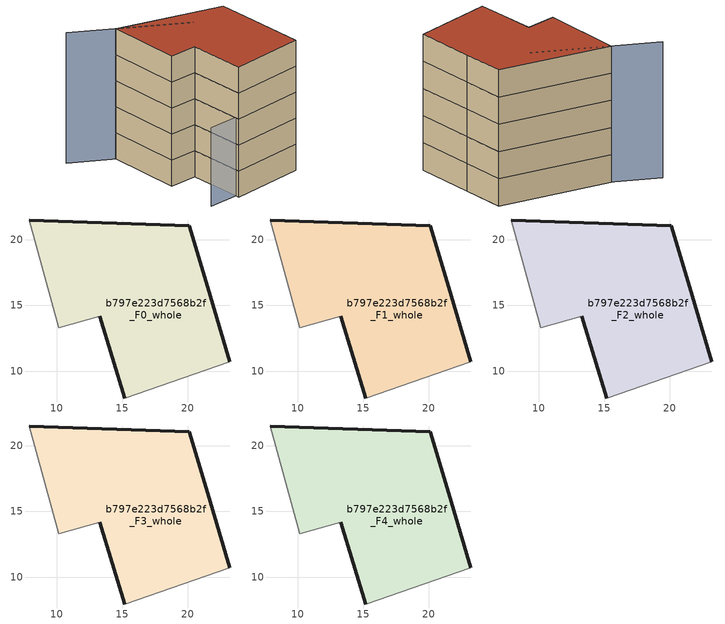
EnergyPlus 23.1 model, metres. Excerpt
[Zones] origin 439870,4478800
b797e223d7568b2f_F0_whole
 floor ground (EU_floor_Construction): 20.13,21.09 21.41,16.78 23.19,10.73 15.19,7.95 13.29,14.19 10.17,13.31 7.93,21.51 z0
 wall outside (EU_wall_Construction): 13.29,14.19 15.19,7.95 / 23.19,10.73 21.41,16.78 20.13,21.09 7.93,21.51 z0:3
 wall adiabatic (EU_wall_Construction): 7.93,21.51 10.17,13.31 13.29,14.19 / 15.19,7.95 23.19,10.73 z0:3
b797e223d7568b2f_F1_whole
 floor to b797e223d7568b2f_F0_whole (EU_floor_Construction): 20.13,21.09 21.41,16.78 23.19,10.73 15.19,7.95 13.29,14.19 10.17,13.31 7.93,21.51 z3
 wall outside (EU_wall_Construction): 13.29,14.19 15.19,7.95 / 23.19,10.73 21.41,16.78 20.13,21.09 7.93,21.51 z3:6
 wall adiabatic (EU_wall_Construction): 7.93,21.51 10.17,13.31 13.29,14.19 / 15.19,7.95 23.19,10.73 z3:6
b797e223d7568b2f_F2_whole
 floor to b797e223d7568b2f_F1_whole (EU_floor_Construction): 20.13,21.09 21.41,16.78 23.19,10.73 15.19,7.95 13.29,14.19 10.17,13.31 7.93,21.51 z6
 wall outside (EU_wall_Construction): 13.29,14.19 15.19,7.95 / 23.19,10.73 21.41,16.78 20.13,21.09 7.93,21.51 z6:9
 wall adiabatic (EU_wall_Construction): 7.93,21.51 10.17,13.31 13.29,14.19 / 15.19,7.95 23.19,10.73 z6:9
b797e223d7568b2f_F3_whole
 floor to b797e223d7568b2f_F2_whole (EU_floor_Construction): 20.13,21.09 21.41,16.78 23.19,10.73 15.19,7.95 13.29,14.19 10.17,13.31 7.93,21.51 z9
 wall outside (EU_wall_Construction): 13.29,14.19 15.19,7.95 / 23.19,10.73 21.41,16.78 20.13,21.09 7.93,21.51 z9:12
 wall adiabatic (EU_wall_Construction): 7.93,21.51 10.17,13.31 13.29,14.19 / 15.19,7.95 23.19,10.73 z9:12
b797e223d7568b2f_F4_whole
 floor to b797e223d7568b2f_F3_whole (EU_floor_Construction): 20.13,21.09 21.41,16.78 23.19,10.73 15.19,7.95 13.29,14.19 10.17,13.31 7.93,21.51 z12
 wall outside (EU_wall_Construction): 13.29,14.19 15.19,7.95 / 23.19,10.73 21.41,16.78 20.13,21.09 7.93,21.51 z12:15
 wall adiabatic (EU_wall_Construction): 7.93,21.51 10.17,13.31 13.29,14.19 / 15.19,7.95 23.19,10.73 z12:15
 roof outside (EU_roof_Construction): 23.19,10.73 21.41,16.78 20.13,21.09 7.93,21.51 10.17,13.31 13.29,14.19 15.19,7.95 z15
shading: 11.75,7.43 23.19,10.73 z0:9; 2.96,23 15.68,19.18 z0:15
[Building]
EU S2 Campaign: North Axis=0; Terrain=City; Solar Distribution=FullExterior
[Site:Location]
Madrid: Latitude=40.5; Longitude=-3.5; Time Zone=1; Elevation=609
[SizingPeriod:WeatherFileDays]
AnnualSizingPeriod: Begin Month=1; Begin Day of Month=1; End Month=12; End Day of Month=31; Day of Week for Start Day=Monday; Use Weather File Daylight Saving Period=No; Use Weather File Rain and Snow Indicators=No
[MATERIAL]
EU_InternalMass_Material: Roughness=MediumRough; Thickness=0.1; Conductivity=1; Density=1800; Specific Heat=900; Thermal Absorptance=0.9; Solar Absorptance=0.7; Visible Absorptance=0.7
[MATERIAL:NOMASS] Roughness=MediumRough; Thermal Absorptance=0.9; Solar Absorptance=0.7; Visible Absorptance=0.7
Name | Thermal Resistance
EU_wall_NoMass | 0.609216
EU_roof_NoMass | 0.513268
EU_floor_NoMass | 0.568163
[CONSTRUCTION]
EU_wall_Construction: EU_wall_NoMass
EU_roof_Construction: EU_roof_NoMass
EU_floor_Construction: EU_floor_NoMass
EU_InternalMass_Construction: EU_InternalMass_Material
[ZONE] Type=1; Multiplier=1; Ceiling Height=autocalculate; Volume=392.676; Floor Area=autocalculate; Part of Total Floor Area=Yes
b797e223d7568b2f_F0_whole; b797e223d7568b2f_F1_whole; b797e223d7568b2f_F2_whole; b797e223d7568b2f_F3_whole; b797e223d7568b2f_F4_whole
[INTERNALMASS] Construction=EU_InternalMass_Construction; Surface Area=130.892
Name | Zone or ZoneList
b797e223d7568b2f_F0_whole_EU_InternalMass | b797e223d7568b2f_F0_whole
b797e223d7568b2f_F1_whole_EU_InternalMass | b797e223d7568b2f_F1_whole
b797e223d7568b2f_F2_whole_EU_InternalMass | b797e223d7568b2f_F2_whole
b797e223d7568b2f_F3_whole_EU_InternalMass | b797e223d7568b2f_F3_whole
b797e223d7568b2f_F4_whole_EU_InternalMass | b797e223d7568b2f_F4_whole
[OTHEREQUIPMENT] Fuel Type=Electricity; Design Level Calculation Method=Watts/Area; Power per Zone Floor Area=1; Fraction Latent=0; Fraction Radiant=0; Fraction Lost=0; Carbon Dioxide Generation Rate=0; EndUse Subcategory=EU_Step8_InternalGains
Name | Zone or ZoneList or Space or SpaceList | Schedule
EU_Step8_InternalGain_b797e223d7568b2f_F0_whole_f000 | b797e223d7568b2f_F0_whole | EU_Step8_GainSchedule_b797e223d7568b2f_F0_whole_f000
EU_Step8_InternalGain_b797e223d7568b2f_F1_whole_f000 | b797e223d7568b2f_F1_whole | EU_Step8_GainSchedule_b797e223d7568b2f_F1_whole_f000
EU_Step8_InternalGain_b797e223d7568b2f_F2_whole_f000 | b797e223d7568b2f_F2_whole | EU_Step8_GainSchedule_b797e223d7568b2f_F2_whole_f000
EU_Step8_InternalGain_b797e223d7568b2f_F3_whole_f000 | b797e223d7568b2f_F3_whole | EU_Step8_GainSchedule_b797e223d7568b2f_F3_whole_f000
EU_Step8_InternalGain_b797e223d7568b2f_F4_whole_f000 | b797e223d7568b2f_F4_whole | EU_Step8_GainSchedule_b797e223d7568b2f_F4_whole_f000
[ZONEVENTILATION:DESIGNFLOWRATE] Schedule=EU_AlwaysOn; Design Flow Rate Calculation Method=AirChanges/Hour; Air Changes per Hour=0.752966; Ventilation Type=Natural; Fan Pressure Rise=0; Fan Total Efficiency=1; Constant Term Coefficient=1; Temperature Term Coefficient=0; Velocity Term Coefficient=0; Velocity Squared Term Coefficient=0; Minimum Indoor Temperature=-100; Maximum Indoor Temperature=100; Delta Temperature=-100; Minimum Outdoor Temperature=-100; Maximum Outdoor Temperature=100; Maximum Wind Speed=40
Name | Zone or ZoneList or Space or SpaceList
EU_ConstantAir_b797e223d7568b2f_F0_whole | b797e223d7568b2f_F0_whole
EU_ConstantAir_b797e223d7568b2f_F1_whole | b797e223d7568b2f_F1_whole
EU_ConstantAir_b797e223d7568b2f_F2_whole | b797e223d7568b2f_F2_whole
EU_ConstantAir_b797e223d7568b2f_F3_whole | b797e223d7568b2f_F3_whole
EU_ConstantAir_b797e223d7568b2f_F4_whole | b797e223d7568b2f_F4_whole
[HVACTEMPLATE:THERMOSTAT] Constant Heating Setpoint=20; Constant Cooling Setpoint=50
EU_HeatOnly_b797e223d7568b2f_F0_whole; EU_HeatOnly_b797e223d7568b2f_F1_whole; EU_HeatOnly_b797e223d7568b2f_F2_whole; EU_HeatOnly_b797e223d7568b2f_F3_whole; EU_HeatOnly_b797e223d7568b2f_F4_whole
[HVACTEMPLATE:ZONE:IDEALLOADSAIRSYSTEM] System Availability Schedule=EU_AlwaysOn; Maximum Heating Supply Air Temperature=50; Minimum Cooling Supply Air Temperature=13; Maximum Heating Supply Air Humidity Ratio=0.0156; Minimum Cooling Supply Air Humidity Ratio=0.0077; Heating Limit=NoLimit; Cooling Limit=NoLimit; Heating Availability Schedule=EU_AlwaysOn; Cooling Availability Schedule=EU_CoolingOff; Dehumidification Control Type=ConstantSensibleHeatRatio; Cooling Sensible Heat Ratio=0.7; Dehumidification Setpoint=60; Humidification Control Type=None; Humidification Setpoint=30; Outdoor Air Method=None; Outdoor Air Flow Rate per Person=0.00944; Outdoor Air Flow Rate per Zone Floor Area=0; Outdoor Air Flow Rate per Zone=0; Demand Controlled Ventilation Type=None; Outdoor Air Economizer Type=NoEconomizer; Heat Recovery Type=None; Sensible Heat Recovery Effectiveness=0.7; Latent Heat Recovery Effectiveness=0.65
Name | Template Thermostat
b797e223d7568b2f_F0_whole | EU_HeatOnly_b797e223d7568b2f_F0_whole
b797e223d7568b2f_F1_whole | EU_HeatOnly_b797e223d7568b2f_F1_whole
b797e223d7568b2f_F2_whole | EU_HeatOnly_b797e223d7568b2f_F2_whole
b797e223d7568b2f_F3_whole | EU_HeatOnly_b797e223d7568b2f_F3_whole
b797e223d7568b2f_F4_whole | EU_HeatOnly_b797e223d7568b2f_F4_whole
[SIZING:ZONE] Zone Cooling Design Supply Air Temperature Input Method=SupplyAirTemperature; Zone Cooling Design Supply Air Temperature=13; Zone Heating Design Supply Air Temperature Input Method=SupplyAirTemperature; Zone Heating Design Supply Air Temperature=50; Zone Cooling Design Supply Air Humidity Ratio=0.008; Zone Heating Design Supply Air Humidity Ratio=0.008; Cooling Design Air Flow Method=DesignDay; Cooling Design Air Flow Rate=0; Cooling Minimum Air Flow per Zone Floor Area=0.000762; Cooling Minimum Air Flow=0; Cooling Minimum Air Flow Fraction=0.2; Heating Design Air Flow Method=DesignDay; Heating Design Air Flow Rate=0; Heating Maximum Air Flow per Zone Floor Area=0.002032; Heating Maximum Air Flow=0.141576; Heating Maximum Air Flow Fraction=0.3; Account for Dedicated Outdoor Air System=No; Dedicated Outdoor Air System Control Strategy=NeutralSupplyAir; Dedicated Outdoor Air Low Setpoint Temperature for Design=autosize; Dedicated Outdoor Air High Setpoint Temperature for Design=autosize; Zone Load Sizing Method=Sensible Load Only No Latent Load; Zone Latent Cooling Design Supply Air Humidity Ratio Input Method=HumidityRatioDifference; Zone Cooling Design Supply Air Humidity Ratio Difference=0.005; Zone Latent Heating Design Supply Air Humidity Ratio Input Method=HumidityRatioDifference; Zone Humidification Design Supply Air Humidity Ratio Difference=0.005
b797e223d7568b2f_F0_whole; b797e223d7568b2f_F1_whole; b797e223d7568b2f_F2_whole; b797e223d7568b2f_F3_whole; b797e223d7568b2f_F4_whole
[SCHEDULE:CONSTANT]
Name | Hourly Value
EU_AlwaysOn | 1
EU_CoolingOff | 0
[SCHEDULE:FILE] Column Number=1; Rows to Skip at Top=0; Number of Hours of Data=8760; Column Separator=Comma; Interpolate to Timestep=No; Minutes per Item=60; Adjust Schedule for Daylight Savings=Yes
Name | File
EU_Step8_GainSchedule_b797e223d7568b2f_F0_whole_f000 | ../../schedules/b797e223d7568b2f/b797e223d7568b2f_F0_whole_f000_gain.csv
EU_Step8_GainSchedule_b797e223d7568b2f_F1_whole_f000 | ../../schedules/b797e223d7568b2f/b797e223d7568b2f_F1_whole_f000_gain.csv
EU_Step8_GainSchedule_b797e223d7568b2f_F2_whole_f000 | ../../schedules/b797e223d7568b2f/b797e223d7568b2f_F2_whole_f000_gain.csv
EU_Step8_GainSchedule_b797e223d7568b2f_F3_whole_f000 | ../../schedules/b797e223d7568b2f/b797e223d7568b2f_F3_whole_f000_gain.csv
EU_Step8_GainSchedule_b797e223d7568b2f_F4_whole_f000 | ../../schedules/b797e223d7568b2f/b797e223d7568b2f_F4_whole_f000_gain.csv
